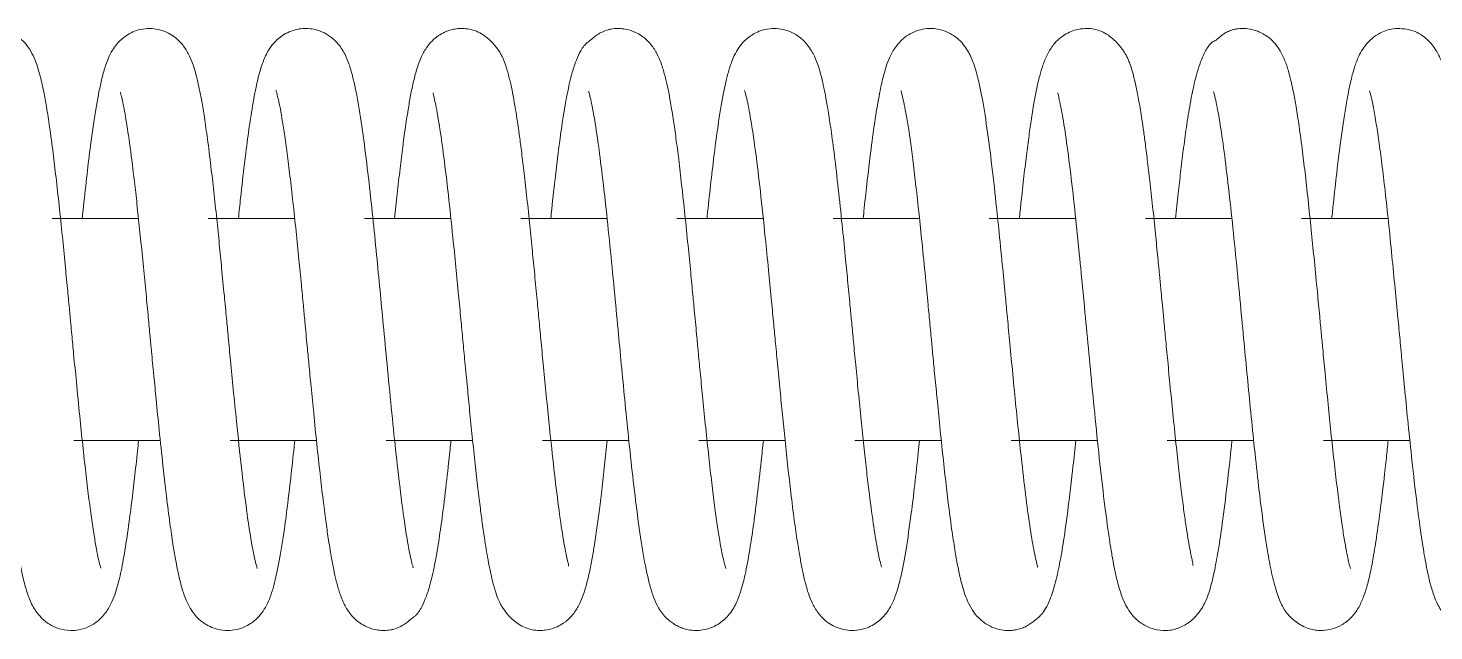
# Model space of a CAD drawing. Header units: inches. Extents: x 0.8 to 28.5, y 2.9 to 20.2.
# Drawn here: x 9.155 to 9.785, y 17.741 to 18.011 of the extents above; entities that cross this region are included whole.
import ezdxf

# ---------------------------------------------------------------- set-up
doc = ezdxf.new("R2010")
doc.units = ezdxf.units.IN
doc.header["$MEASUREMENT"] = 0

msp = doc.modelspace()

# ---------------------------------------------------------------- linework, layer by layer
at = {"color": 7, "linetype": 'Continuous', "lineweight": 15}
for points, knots in [([(9.18788, 17.76882), (9.18787, 17.76886), (9.18786, 17.76897), (9.18744, 17.7703), (9.18679, 17.77294), (9.18589, 17.77732), (9.18483, 17.78351), (9.18364, 17.7914), (9.1824, 17.80084), (9.18111, 17.81173), (9.17976, 17.82385), (9.17836, 17.8375), (9.17701, 17.85126), (9.17581, 17.8636), (9.17498, 17.87235), (9.17434, 17.87919), (9.17369, 17.88608), (9.17284, 17.89496), (9.17179, 17.9058), (9.17056, 17.91836), (9.1692, 17.93149), (9.16782, 17.94393), (9.16642, 17.95577), (9.165, 17.9664), (9.16359, 17.97547), (9.16217, 17.98341), (9.16049, 17.99091), (9.15827, 17.99761), (9.15549, 18.00248), (9.1527, 18.00584), (9.1485, 18.00889), (9.14421, 18.01047), (9.14103, 18.01091), (9.13857, 18.01089), (9.13664, 18.01067), (9.1346, 18.0102), (9.13254, 18.00943), (9.13102, 18.00861), (9.1298, 18.00781), (9.129, 18.00724), (9.1283, 18.00671), (9.12742, 18.006), (9.12599, 18.00477), (9.12475, 18.0036), (9.12285, 18.00098), (9.12075, 17.99656), (9.11854, 17.98961), (9.11652, 17.98012), (9.11455, 17.9683), (9.11267, 17.95418), (9.11096, 17.93941), (9.10993, 17.9296), (9.10952, 17.92564)], [0, 0, 0, 0, 0.009892, 0.025704, 0.045164, 0.068242, 0.093416, 0.119432, 0.146095, 0.173451, 0.201589, 0.229598, 0.261371, 0.285995, 0.303297, 0.313069, 0.326421, 0.343968, 0.365701, 0.39152, 0.421146, 0.449928, 0.47641, 0.508422, 0.536575, 0.560701, 0.593073, 0.629417, 0.648891, 0.66502, 0.677893, 0.688712, 0.697151, 0.700736, 0.704496, 0.708556, 0.712989, 0.717609, 0.719605, 0.721476, 0.723385, 0.725474, 0.730577, 0.745452, 0.765182, 0.789321, 0.826487, 0.861323, 0.893363, 0.93648, 0.974384, 1, 1, 1, 1]), ([(9.25788, 17.76883), (9.25791, 17.76879), (9.25803, 17.76863), (9.25752, 17.77005), (9.25679, 17.77304), (9.25586, 17.77762), (9.2546, 17.78496), (9.2529, 17.79663), (9.25084, 17.8139), (9.24891, 17.83195), (9.24729, 17.84837), (9.24605, 17.8611), (9.24504, 17.87173), (9.24413, 17.88145), (9.24314, 17.89184), (9.24207, 17.90294), (9.24093, 17.9145), (9.23977, 17.92605), (9.23851, 17.93781), (9.23713, 17.94991), (9.23573, 17.9611), (9.23435, 17.97075), (9.23313, 17.97814), (9.232, 17.98417), (9.23067, 17.98996), (9.22921, 17.99485), (9.22728, 17.99952), (9.22439, 18.00414), (9.21949, 18.00861), (9.21193, 18.01139), (9.2038, 18.01046), (9.19821, 18.00726), (9.19489, 18.00388), (9.19267, 18.00063), (9.19105, 17.99729), (9.18945, 17.99284), (9.18761, 17.98586), (9.18554, 17.97481), (9.18346, 17.96051), (9.18167, 17.94553), (9.18042, 17.93445), (9.1797, 17.92746), (9.17951, 17.92564)], [0, 0, 0, 0, 0.004643, 0.023824, 0.04693, 0.070028, 0.092226, 0.134295, 0.178012, 0.224671, 0.255249, 0.281181, 0.302178, 0.319158, 0.339459, 0.364585, 0.386534, 0.411149, 0.438571, 0.465584, 0.498001, 0.526541, 0.550986, 0.571898, 0.594933, 0.621449, 0.641378, 0.660997, 0.681115, 0.700671, 0.719774, 0.736372, 0.749673, 0.760987, 0.778749, 0.801614, 0.829541, 0.874662, 0.922044, 0.954766, 0.988227, 1, 1, 1, 1]), ([(9.32771, 17.76924), (9.32773, 17.76922), (9.32798, 17.76891), (9.32741, 17.77033), (9.32672, 17.77339), (9.32552, 17.77932), (9.32392, 17.78918), (9.32196, 17.8043), (9.31998, 17.82163), (9.31806, 17.8405), (9.31619, 17.85955), (9.31452, 17.87729), (9.31297, 17.89371), (9.31138, 17.90996), (9.30968, 17.92708), (9.30776, 17.94459), (9.3057, 17.96164), (9.30336, 17.97731), (9.30116, 17.98818), (9.29913, 17.99499), (9.29751, 17.99895), (9.29575, 18.00202), (9.29398, 18.00431), (9.29235, 18.00592), (9.29081, 18.00713), (9.28969, 18.00792), (9.28796, 18.00897), (9.28572, 18.00992), (9.28189, 18.01097), (9.27631, 18.01104), (9.26953, 18.0084), (9.2642, 18.00338), (9.26162, 17.99872), (9.2592, 17.9923), (9.25733, 17.98456), (9.25552, 17.97448), (9.25379, 17.96277), (9.25218, 17.94999), (9.25074, 17.93746), (9.24984, 17.92874), (9.24952, 17.92564)], [0, 0, 0, 0, 0.001666, 0.021823, 0.043872, 0.065923, 0.10926, 0.151188, 0.192612, 0.233777, 0.274042, 0.309445, 0.340126, 0.372573, 0.408733, 0.448935, 0.492299, 0.538793, 0.588491, 0.614128, 0.637484, 0.651795, 0.665301, 0.676437, 0.679464, 0.681966, 0.686183, 0.691011, 0.696957, 0.712323, 0.730241, 0.747964, 0.774922, 0.801705, 0.837959, 0.878795, 0.909689, 0.943284, 0.97979, 1, 1, 1, 1]), ([(9.39744, 17.76979), (9.39747, 17.76977), (9.3976, 17.76971), (9.39736, 17.7707), (9.39672, 17.77337), (9.39568, 17.77864), (9.39439, 17.78626), (9.39271, 17.7981), (9.39069, 17.81522), (9.38888, 17.83222), (9.38737, 17.84751), (9.38617, 17.85985), (9.38512, 17.87088), (9.38419, 17.88086), (9.38321, 17.8911), (9.38219, 17.90164), (9.38109, 17.91288), (9.37994, 17.92446), (9.37869, 17.93619), (9.37747, 17.94694), (9.37639, 17.95593), (9.37543, 17.96317), (9.37457, 17.96918), (9.37375, 17.97442), (9.37286, 17.97963), (9.37182, 17.98496), (9.37061, 17.99012), (9.36933, 17.99436), (9.36825, 17.99722), (9.3673, 17.9991), (9.36674, 18.0001), (9.3657, 18.00167), (9.36441, 18.00335), (9.36265, 18.00529), (9.36038, 18.00729), (9.35783, 18.00897), (9.3549, 18.0102), (9.35184, 18.01084), (9.34883, 18.01095), (9.34536, 18.0105), (9.34219, 18.00944), (9.33964, 18.00801), (9.33796, 18.00677), (9.33626, 18.00532), (9.33408, 18.00283), (9.33167, 17.99874), (9.32963, 17.99343), (9.32797, 17.98726), (9.32669, 17.98105), (9.3255, 17.97416), (9.32432, 17.96643), (9.32312, 17.95759), (9.32194, 17.94783), (9.32072, 17.93714), (9.3199, 17.92932), (9.31951, 17.92564)], [0, 0, 0, 0, 0.004608, 0.021015, 0.048792, 0.070696, 0.092145, 0.13544, 0.178802, 0.221568, 0.24963, 0.275448, 0.297248, 0.316309, 0.335474, 0.359007, 0.380518, 0.405307, 0.433133, 0.459178, 0.482116, 0.502121, 0.519132, 0.535905, 0.552148, 0.571775, 0.594786, 0.617598, 0.631928, 0.634552, 0.636632, 0.640352, 0.645823, 0.653558, 0.663753, 0.676494, 0.688806, 0.698854, 0.70669, 0.712834, 0.723035, 0.73078, 0.73419, 0.739098, 0.754175, 0.77611, 0.80293, 0.826265, 0.850914, 0.873453, 0.900254, 0.923078, 0.948131, 0.975611, 1, 1, 1, 1]), ([(9.46794, 17.7687), (9.46794, 17.76872), (9.46794, 17.76876), (9.46759, 17.76982), (9.46702, 17.77198), (9.46621, 17.77569), (9.46524, 17.78106), (9.46412, 17.78814), (9.46291, 17.7968), (9.46166, 17.80704), (9.46031, 17.81877), (9.45897, 17.83141), (9.45773, 17.84386), (9.45664, 17.85502), (9.45574, 17.86436), (9.45504, 17.87174), (9.45447, 17.87787), (9.45387, 17.88419), (9.45311, 17.89212), (9.45214, 17.90222), (9.45095, 17.91433), (9.44962, 17.92756), (9.44821, 17.94049), (9.44688, 17.95193), (9.44567, 17.96149), (9.44445, 17.97004), (9.44327, 17.97735), (9.44213, 17.98352), (9.44093, 17.98886), (9.43944, 17.99417), (9.43745, 17.9992), (9.43505, 18.00307), (9.43272, 18.00565), (9.43028, 18.00764), (9.42722, 18.00941), (9.42401, 18.01047), (9.42095, 18.01091), (9.41854, 18.0109), (9.41658, 18.01064), (9.41462, 18.0102), (9.41249, 18.00938), (9.41079, 18.00837), (9.40946, 18.00742), (9.40868, 18.00681), (9.40801, 18.00626), (9.40722, 18.00562), (9.40632, 18.00493), (9.4056, 18.00446), (9.40428, 18.00303), (9.40273, 18.00065), (9.40092, 17.99678), (9.39883, 17.99049), (9.39688, 17.98201), (9.39507, 17.97154), (9.39334, 17.95945), (9.39169, 17.94572), (9.39035, 17.93388), (9.38965, 17.92703), (9.38951, 17.92564)], [0, 0, 0, 0, 0.007578, 0.021685, 0.039273, 0.060346, 0.083901, 0.108634, 0.1344, 0.161083, 0.188896, 0.217599, 0.243924, 0.266404, 0.284907, 0.299367, 0.309804, 0.320907, 0.336468, 0.356492, 0.380916, 0.409752, 0.439608, 0.466927, 0.491778, 0.514257, 0.540324, 0.561883, 0.582109, 0.604151, 0.628315, 0.649708, 0.661089, 0.668551, 0.676128, 0.686078, 0.692036, 0.697899, 0.700718, 0.703561, 0.709636, 0.715303, 0.717418, 0.719245, 0.721023, 0.722993, 0.728119, 0.739347, 0.753642, 0.770719, 0.794353, 0.820255, 0.856443, 0.889074, 0.918517, 0.956787, 0.991257, 1, 1, 1, 1]), ([(9.53761, 17.76942), (9.53765, 17.7694), (9.53777, 17.76932), (9.53703, 17.77174), (9.53588, 17.77733), (9.53398, 17.78875), (9.53235, 17.80121), (9.53093, 17.81329), (9.52978, 17.82376), (9.52858, 17.83536), (9.52737, 17.84753), (9.52622, 17.85933), (9.52522, 17.86977), (9.52442, 17.87841), (9.52377, 17.88523), (9.52321, 17.89111), (9.52252, 17.89829), (9.52153, 17.90841), (9.52019, 17.92208), (9.51857, 17.93736), (9.51691, 17.95186), (9.51537, 17.96378), (9.51404, 17.97273), (9.51289, 17.97949), (9.51175, 17.98534), (9.51051, 17.99051), (9.50914, 17.99499), (9.50725, 17.99965), (9.50389, 18.00481), (9.49831, 18.0094), (9.48982, 18.01154), (9.48216, 18.00977), (9.4772, 18.00638), (9.474, 18.00276), (9.47198, 17.99934), (9.47035, 17.99552), (9.46847, 17.9895), (9.46643, 17.98004), (9.4644, 17.96721), (9.46263, 17.95376), (9.46113, 17.94077), (9.46007, 17.93122), (9.45954, 17.92598), (9.4595, 17.92564)], [0, 0, 0, 0, 0.009224, 0.029016, 0.068579, 0.108347, 0.151316, 0.174548, 0.198966, 0.22443, 0.250962, 0.275697, 0.296722, 0.313987, 0.327603, 0.337725, 0.349453, 0.37118, 0.399787, 0.435549, 0.472654, 0.504865, 0.532253, 0.554609, 0.575004, 0.599172, 0.619569, 0.640316, 0.66224, 0.684654, 0.704748, 0.723519, 0.739194, 0.751876, 0.767434, 0.787425, 0.812594, 0.856691, 0.902556, 0.934051, 0.966295, 0.997794, 1, 1, 1, 1]), ([(9.60773, 17.76924), (9.60772, 17.76933), (9.60771, 17.76954), (9.60697, 17.77219), (9.60592, 17.77718), (9.60442, 17.78592), (9.60252, 17.79969), (9.6008, 17.81441), (9.59921, 17.82904), (9.59782, 17.84293), (9.59643, 17.85714), (9.59516, 17.87046), (9.5941, 17.88178), (9.59302, 17.89308), (9.59176, 17.90613), (9.59015, 17.92247), (9.58823, 17.94053), (9.58613, 17.95842), (9.58383, 17.97448), (9.58166, 17.98612), (9.57962, 17.99365), (9.57753, 17.99923), (9.57414, 18.00446), (9.57001, 18.00796), (9.5654, 18.01022), (9.56061, 18.01108), (9.55603, 18.01067), (9.55064, 18.00897), (9.54601, 18.00542), (9.54251, 18.00049), (9.54049, 17.9959), (9.53874, 17.99046), (9.53708, 17.98329), (9.53514, 17.97217), (9.53324, 17.95879), (9.53154, 17.94448), (9.53028, 17.93314), (9.52967, 17.92719), (9.52951, 17.92564)], [0, 0, 0, 0, 0.015641, 0.036303, 0.057295, 0.098633, 0.13906, 0.180202, 0.20909, 0.238945, 0.269626, 0.296873, 0.319526, 0.337747, 0.365121, 0.399299, 0.440605, 0.486123, 0.532782, 0.580499, 0.612375, 0.640116, 0.664307, 0.679271, 0.690675, 0.704088, 0.712868, 0.722627, 0.74549, 0.767391, 0.787388, 0.806439, 0.843893, 0.881842, 0.92072, 0.961306, 0.989924, 1, 1, 1, 1]), ([(9.67726, 17.7701), (9.6773, 17.77012), (9.67741, 17.77015), (9.6772, 17.77121), (9.67667, 17.77363), (9.67587, 17.77763), (9.67505, 17.78233), (9.6742, 17.78767), (9.67324, 17.79443), (9.67217, 17.80278), (9.67098, 17.81287), (9.66966, 17.82478), (9.66833, 17.83783), (9.66705, 17.85084), (9.66591, 17.86262), (9.66495, 17.87268), (9.66418, 17.88089), (9.66356, 17.88739), (9.66299, 17.89335), (9.66234, 17.90012), (9.66149, 17.90883), (9.66044, 17.91949), (9.65924, 17.9311), (9.65801, 17.94224), (9.65689, 17.95181), (9.65592, 17.95957), (9.65504, 17.96592), (9.65409, 17.97233), (9.65283, 17.97998), (9.65145, 17.98675), (9.65016, 17.99167), (9.64919, 17.9947), (9.64842, 17.99671), (9.64779, 17.99809), (9.64746, 17.99874), (9.64719, 17.99924), (9.64694, 17.99967), (9.64658, 18.00022), (9.64607, 18.00096), (9.6452, 18.00217), (9.64384, 18.00387), (9.64182, 18.00598), (9.63927, 18.00805), (9.63651, 18.00961), (9.63331, 18.01061), (9.62996, 18.01101), (9.62605, 18.01067), (9.62262, 18.0096), (9.61973, 18.00811), (9.61669, 18.00581), (9.6144, 18.00325), (9.61196, 17.99934), (9.61006, 17.99465), (9.60847, 17.98932), (9.60719, 17.98361), (9.606, 17.97714), (9.60484, 17.96995), (9.60366, 17.96167), (9.60249, 17.9525), (9.60121, 17.94152), (9.6002, 17.93246), (9.59963, 17.92676), (9.59951, 17.92564)], [0, 0, 0, 0, 0.00834, 0.02341, 0.049171, 0.068802, 0.084991, 0.103383, 0.124116, 0.147105, 0.172494, 0.200324, 0.230112, 0.257717, 0.28169, 0.301886, 0.318311, 0.331058, 0.341011, 0.354368, 0.372257, 0.394617, 0.421525, 0.448207, 0.471801, 0.492378, 0.510009, 0.526182, 0.551224, 0.58491, 0.603498, 0.617708, 0.627513, 0.630403, 0.632591, 0.633467, 0.634235, 0.635675, 0.637388, 0.639633, 0.646109, 0.655551, 0.66819, 0.682713, 0.694768, 0.704073, 0.713791, 0.721624, 0.729891, 0.737235, 0.752042, 0.774676, 0.796741, 0.816679, 0.841694, 0.863752, 0.889798, 0.9121, 0.936647, 0.963508, 0.992785, 1, 1, 1, 1]), ([(9.74796, 17.76866), (9.74796, 17.76868), (9.74795, 17.76872), (9.74762, 17.76973), (9.74707, 17.77179), (9.74629, 17.77531), (9.74536, 17.7804), (9.74427, 17.78714), (9.74309, 17.79548), (9.74185, 17.80542), (9.74052, 17.81691), (9.73918, 17.82934), (9.73786, 17.84261), (9.73663, 17.85516), (9.73559, 17.86591), (9.7348, 17.87434), (9.734, 17.8828), (9.73297, 17.89364), (9.73175, 17.90616), (9.73043, 17.91958), (9.72909, 17.9325), (9.72773, 17.94474), (9.72634, 17.95638), (9.72495, 17.96676), (9.72358, 17.97556), (9.72246, 17.9818), (9.72144, 17.98668), (9.72028, 17.99134), (9.71869, 17.99622), (9.71669, 18.00058), (9.71432, 18.00394), (9.71222, 18.00613), (9.70937, 18.00824), (9.70606, 18.0099), (9.7026, 18.01078), (9.69961, 18.01094), (9.69759, 18.01079), (9.69611, 18.01054), (9.69439, 18.01009), (9.69262, 18.00936), (9.69125, 18.00854), (9.69009, 18.0077), (9.6894, 18.00714), (9.68892, 18.00674), (9.68861, 18.00648), (9.68832, 18.00624), (9.68797, 18.00594), (9.68759, 18.00565), (9.6869, 18.0052), (9.68662, 18.00532), (9.68533, 18.00434), (9.68346, 18.00193), (9.68076, 17.99649), (9.67823, 17.98823), (9.6761, 17.97778), (9.67441, 17.9671), (9.673, 17.95668), (9.67181, 17.94673), (9.67066, 17.93666), (9.66991, 17.92942), (9.66951, 17.92564)], [0, 0, 0, 0, 0.00742, 0.021113, 0.038072, 0.058305, 0.080852, 0.104714, 0.129782, 0.155921, 0.183335, 0.211785, 0.237642, 0.265956, 0.287021, 0.300787, 0.31519, 0.336297, 0.364106, 0.389262, 0.41807, 0.446328, 0.472218, 0.503351, 0.530488, 0.553479, 0.569312, 0.587528, 0.608554, 0.630497, 0.647467, 0.658965, 0.665928, 0.674156, 0.68487, 0.690812, 0.693637, 0.696494, 0.699521, 0.704612, 0.709905, 0.712595, 0.714658, 0.715505, 0.716269, 0.716995, 0.717729, 0.719399, 0.72154, 0.731501, 0.745246, 0.768463, 0.797037, 0.836595, 0.871562, 0.902644, 0.929972, 0.953699, 0.975836, 1, 1, 1, 1]), ([(9.81787, 17.76886), (9.81788, 17.76889), (9.81788, 17.76898), (9.81735, 17.7707), (9.8166, 17.77386), (9.8157, 17.77844), (9.81471, 17.78434), (9.81363, 17.79154), (9.81251, 17.80001), (9.81122, 17.81077), (9.80979, 17.82354), (9.80836, 17.83749), (9.80711, 17.85023), (9.80604, 17.86128), (9.80511, 17.871), (9.8042, 17.88073), (9.80314, 17.89185), (9.80188, 17.90486), (9.8003, 17.921), (9.79845, 17.93848), (9.79648, 17.95545), (9.79458, 17.96939), (9.79273, 17.98069), (9.79079, 17.98965), (9.78897, 17.99584), (9.78597, 18.0019), (9.78208, 18.00663), (9.77577, 18.0105), (9.76734, 18.01127), (9.76092, 18.00904), (9.75657, 18.00578), (9.75373, 18.00235), (9.75149, 17.99841), (9.74973, 17.9938), (9.74804, 17.98764), (9.7461, 17.97804), (9.74398, 17.96452), (9.74198, 17.9483), (9.74048, 17.93505), (9.73975, 17.92796), (9.73951, 17.92564)], [0, 0, 0, 0, 0.010959, 0.029095, 0.050179, 0.072246, 0.095127, 0.118805, 0.143139, 0.16814, 0.202113, 0.232668, 0.259189, 0.281653, 0.299925, 0.317713, 0.339939, 0.366625, 0.396769, 0.440777, 0.482142, 0.521177, 0.558328, 0.593852, 0.629428, 0.649123, 0.671478, 0.69318, 0.711517, 0.727266, 0.741461, 0.7556, 0.771072, 0.796453, 0.827362, 0.859106, 0.906551, 0.953768, 0.984869, 1, 1, 1, 1]), ([(9.12658, 17.98253), (9.12658, 17.98244), (9.12659, 17.98223), (9.12733, 17.97959), (9.12838, 17.9746), (9.12989, 17.96586), (9.13178, 17.95209), (9.13351, 17.93736), (9.13509, 17.92274), (9.13648, 17.90884), (9.13787, 17.89463), (9.13914, 17.88132), (9.1402, 17.86999), (9.14128, 17.8587), (9.14255, 17.84564), (9.14415, 17.8293), (9.14608, 17.81125), (9.14818, 17.79335), (9.15048, 17.7773), (9.15265, 17.76566), (9.15468, 17.75812), (9.15677, 17.75254), (9.16016, 17.74732), (9.1643, 17.74382), (9.1689, 17.74156), (9.17369, 17.7407), (9.17827, 17.7411), (9.18366, 17.74281), (9.1883, 17.74636), (9.19179, 17.75128), (9.19381, 17.75588), (9.19557, 17.76132), (9.19723, 17.76848), (9.19916, 17.77961), (9.20106, 17.79298), (9.20276, 17.8073), (9.20403, 17.81863), (9.20463, 17.82459), (9.20479, 17.82614)], [0, 0, 0, 0, 0.015641, 0.036302, 0.057295, 0.098633, 0.13906, 0.180203, 0.209091, 0.238946, 0.269627, 0.296874, 0.319527, 0.337748, 0.365122, 0.3993, 0.440606, 0.486124, 0.532781, 0.580498, 0.612376, 0.640117, 0.664307, 0.679271, 0.690675, 0.704087, 0.712868, 0.722627, 0.745492, 0.767392, 0.787389, 0.80644, 0.843893, 0.881844, 0.920721, 0.961306, 0.989924, 1, 1, 1, 1]), ([(9.19669, 17.98236), (9.19665, 17.98238), (9.19653, 17.98246), (9.19727, 17.98003), (9.19842, 17.97444), (9.20032, 17.96303), (9.20195, 17.95057), (9.20337, 17.93848), (9.20453, 17.92801), (9.20573, 17.91642), (9.20693, 17.90425), (9.20808, 17.89245), (9.20908, 17.882), (9.20989, 17.87336), (9.21053, 17.86654), (9.21109, 17.86066), (9.21179, 17.85348), (9.21277, 17.84336), (9.21412, 17.82969), (9.21573, 17.81441), (9.2174, 17.79992), (9.21893, 17.78799), (9.22027, 17.77905), (9.22141, 17.77228), (9.22255, 17.76644), (9.22379, 17.76127), (9.22516, 17.75679), (9.22705, 17.75212), (9.23041, 17.74696), (9.23599, 17.74237), (9.24449, 17.74023), (9.25215, 17.74201), (9.25711, 17.74539), (9.26031, 17.74902), (9.26233, 17.75244), (9.26396, 17.75626), (9.26584, 17.76227), (9.26787, 17.77173), (9.26991, 17.78456), (9.27167, 17.79801), (9.27318, 17.81101), (9.27423, 17.82055), (9.27476, 17.82579), (9.2748, 17.82614)], [0, 0, 0, 0, 0.009224, 0.029016, 0.068579, 0.108347, 0.151316, 0.174548, 0.198966, 0.22443, 0.250962, 0.275697, 0.29672, 0.313985, 0.327601, 0.337725, 0.349451, 0.371181, 0.399787, 0.435549, 0.472652, 0.504865, 0.532253, 0.554609, 0.575003, 0.599172, 0.619569, 0.640316, 0.66224, 0.684654, 0.704749, 0.723519, 0.739194, 0.751876, 0.767435, 0.787425, 0.812595, 0.856693, 0.902556, 0.934051, 0.966295, 0.997796, 1, 1, 1, 1]), ([(9.26637, 17.98307), (9.26637, 17.98306), (9.26637, 17.98301), (9.26672, 17.98196), (9.26728, 17.9798), (9.2681, 17.97609), (9.26906, 17.97072), (9.27018, 17.96364), (9.27139, 17.95497), (9.27265, 17.94474), (9.27399, 17.933), (9.27533, 17.92037), (9.27657, 17.90792), (9.27766, 17.89676), (9.27856, 17.88741), (9.27926, 17.88004), (9.27984, 17.8739), (9.28043, 17.86758), (9.28119, 17.85965), (9.28217, 17.84955), (9.28335, 17.83745), (9.28468, 17.82421), (9.28609, 17.81129), (9.28742, 17.79984), (9.28863, 17.79028), (9.28985, 17.78174), (9.29103, 17.77443), (9.29218, 17.76826), (9.29337, 17.76291), (9.29486, 17.7576), (9.29685, 17.75258), (9.29925, 17.7487), (9.30159, 17.74613), (9.30403, 17.74414), (9.30708, 17.74237), (9.3103, 17.74131), (9.31336, 17.74087), (9.31576, 17.74087), (9.31773, 17.74114), (9.31968, 17.74157), (9.32182, 17.74239), (9.32351, 17.7434), (9.32484, 17.74436), (9.32562, 17.74497), (9.32629, 17.74551), (9.32708, 17.74616), (9.32798, 17.74685), (9.3287, 17.74732), (9.33002, 17.74875), (9.33157, 17.75113), (9.33338, 17.755), (9.33547, 17.76128), (9.33743, 17.76977), (9.33923, 17.78024), (9.34097, 17.79232), (9.34262, 17.80605), (9.34395, 17.81789), (9.34465, 17.82475), (9.34479, 17.82614)], [0, 0, 0, 0, 0.007578, 0.021685, 0.039273, 0.060347, 0.083901, 0.108635, 0.134401, 0.161082, 0.188896, 0.2176, 0.243924, 0.266405, 0.284907, 0.299368, 0.309805, 0.320908, 0.336468, 0.356493, 0.380916, 0.409753, 0.439609, 0.466928, 0.491779, 0.514257, 0.540324, 0.561882, 0.58211, 0.604151, 0.628315, 0.649708, 0.661089, 0.668552, 0.676128, 0.686079, 0.692036, 0.6979, 0.700719, 0.703562, 0.709637, 0.715304, 0.717419, 0.719246, 0.721023, 0.722993, 0.728119, 0.739348, 0.753642, 0.77072, 0.794354, 0.820255, 0.856443, 0.889074, 0.918517, 0.956787, 0.991257, 1, 1, 1, 1]), ([(9.33686, 17.98199), (9.33683, 17.982), (9.3367, 17.98207), (9.33695, 17.98108), (9.33759, 17.9784), (9.33862, 17.97314), (9.33991, 17.96552), (9.34159, 17.95367), (9.34361, 17.93655), (9.34542, 17.91955), (9.34693, 17.90426), (9.34813, 17.89193), (9.34918, 17.88089), (9.35012, 17.87092), (9.35109, 17.86068), (9.35211, 17.85014), (9.35321, 17.8389), (9.35437, 17.82731), (9.35562, 17.81558), (9.35684, 17.80483), (9.35792, 17.79585), (9.35887, 17.78861), (9.35974, 17.78259), (9.36055, 17.77735), (9.36144, 17.77215), (9.36248, 17.76681), (9.36369, 17.76166), (9.36497, 17.75742), (9.36606, 17.75456), (9.367, 17.75267), (9.36756, 17.75167), (9.3686, 17.75011), (9.36989, 17.74843), (9.37165, 17.74648), (9.37392, 17.74448), (9.37648, 17.7428), (9.3794, 17.74158), (9.38247, 17.74093), (9.38547, 17.74083), (9.38894, 17.74128), (9.39211, 17.74233), (9.39466, 17.74377), (9.39634, 17.745), (9.39804, 17.74645), (9.40023, 17.74894), (9.40263, 17.75304), (9.40467, 17.75834), (9.40633, 17.76451), (9.40761, 17.77073), (9.4088, 17.77762), (9.40998, 17.78534), (9.41118, 17.79419), (9.41236, 17.80394), (9.41359, 17.81463), (9.41441, 17.82246), (9.41479, 17.82614)], [0, 0, 0, 0, 0.004608, 0.021015, 0.048792, 0.070696, 0.092145, 0.135441, 0.1788, 0.221569, 0.24963, 0.275447, 0.297249, 0.31631, 0.335473, 0.359007, 0.380518, 0.405308, 0.433133, 0.459179, 0.482117, 0.502122, 0.519131, 0.535905, 0.552148, 0.571775, 0.594786, 0.617599, 0.631929, 0.634553, 0.636633, 0.640353, 0.645824, 0.653557, 0.663754, 0.676494, 0.688807, 0.698855, 0.706691, 0.712834, 0.723035, 0.73078, 0.73419, 0.739098, 0.754175, 0.77611, 0.802931, 0.826266, 0.850914, 0.873453, 0.900254, 0.923078, 0.948131, 0.975612, 1, 1, 1, 1]), ([(9.40659, 17.98254), (9.40658, 17.98256), (9.40633, 17.98287), (9.4069, 17.98145), (9.40759, 17.97839), (9.40878, 17.97245), (9.41038, 17.9626), (9.41234, 17.94748), (9.41432, 17.93015), (9.41625, 17.91127), (9.41811, 17.89223), (9.41978, 17.87449), (9.42134, 17.85807), (9.42292, 17.84182), (9.42462, 17.8247), (9.42654, 17.80719), (9.4286, 17.79014), (9.43094, 17.77446), (9.43314, 17.76359), (9.43517, 17.75678), (9.4368, 17.75282), (9.43855, 17.74976), (9.44032, 17.74747), (9.44196, 17.74585), (9.4435, 17.74464), (9.44461, 17.74385), (9.44634, 17.74281), (9.44859, 17.74185), (9.45241, 17.74081), (9.45799, 17.74073), (9.46477, 17.74337), (9.4701, 17.7484), (9.47269, 17.75305), (9.4751, 17.75948), (9.47697, 17.76721), (9.47878, 17.7773), (9.48051, 17.78901), (9.48212, 17.80179), (9.48356, 17.81432), (9.48446, 17.82303), (9.48478, 17.82614)], [0, 0, 0, 0, 0.001666, 0.021824, 0.043873, 0.065924, 0.109261, 0.151188, 0.192611, 0.233777, 0.274041, 0.309444, 0.340125, 0.372574, 0.408734, 0.448936, 0.4923, 0.538794, 0.588492, 0.614129, 0.637485, 0.651796, 0.665303, 0.676439, 0.679464, 0.681967, 0.686185, 0.691013, 0.696958, 0.712324, 0.730242, 0.747964, 0.774922, 0.801706, 0.837959, 0.878797, 0.909689, 0.943285, 0.97979, 1, 1, 1, 1]), ([(9.47642, 17.98295), (9.4764, 17.98298), (9.47628, 17.98315), (9.47679, 17.98173), (9.47751, 17.97874), (9.47844, 17.97416), (9.47971, 17.96682), (9.48141, 17.95514), (9.48347, 17.93787), (9.48539, 17.91983), (9.48701, 17.9034), (9.48825, 17.89068), (9.48926, 17.88005), (9.49017, 17.87032), (9.49116, 17.85993), (9.49224, 17.84883), (9.49337, 17.83728), (9.49453, 17.82572), (9.49579, 17.81396), (9.49718, 17.80187), (9.49857, 17.79067), (9.49996, 17.78102), (9.50117, 17.77364), (9.50231, 17.76761), (9.50364, 17.76182), (9.50509, 17.75693), (9.50702, 17.75226), (9.50991, 17.74764), (9.51481, 17.74317), (9.52237, 17.74039), (9.53051, 17.74131), (9.53609, 17.74451), (9.53942, 17.7479), (9.54163, 17.75115), (9.54326, 17.75448), (9.54486, 17.75894), (9.54669, 17.76592), (9.54877, 17.77697), (9.55084, 17.79127), (9.55264, 17.80625), (9.55389, 17.81733), (9.5546, 17.82432), (9.55479, 17.82614)], [0, 0, 0, 0, 0.004643, 0.023824, 0.04693, 0.070029, 0.092225, 0.134295, 0.178012, 0.22467, 0.25525, 0.281182, 0.302179, 0.319159, 0.339458, 0.364586, 0.386533, 0.41115, 0.438572, 0.465585, 0.498001, 0.52654, 0.550986, 0.571899, 0.594934, 0.62145, 0.641378, 0.660996, 0.681116, 0.700671, 0.719774, 0.736372, 0.749674, 0.760988, 0.77875, 0.801615, 0.829541, 0.874664, 0.922044, 0.954766, 0.988227, 1, 1, 1, 1]), ([(9.54643, 17.98295), (9.54643, 17.98291), (9.54645, 17.98281), (9.54687, 17.98147), (9.54752, 17.97884), (9.54841, 17.97445), (9.54947, 17.96827), (9.55066, 17.96037), (9.5519, 17.95094), (9.55319, 17.94005), (9.55454, 17.92793), (9.55594, 17.91427), (9.5573, 17.90051), (9.55849, 17.88817), (9.55932, 17.87943), (9.55996, 17.87258), (9.56061, 17.86569), (9.56146, 17.85682), (9.56252, 17.84597), (9.56375, 17.83342), (9.5651, 17.82028), (9.56648, 17.80785), (9.56788, 17.79601), (9.5693, 17.78538), (9.57071, 17.7763), (9.57214, 17.76836), (9.57382, 17.76087), (9.57604, 17.75417), (9.57881, 17.7493), (9.5816, 17.74594), (9.58581, 17.74289), (9.59009, 17.74131), (9.59327, 17.74087), (9.59573, 17.74089), (9.59767, 17.7411), (9.59971, 17.74157), (9.60176, 17.74234), (9.60328, 17.74317), (9.60451, 17.74397), (9.6053, 17.74453), (9.606, 17.74507), (9.60689, 17.74578), (9.60832, 17.747), (9.60955, 17.74818), (9.61145, 17.75079), (9.61356, 17.75521), (9.61577, 17.76217), (9.61779, 17.77166), (9.61975, 17.78347), (9.62164, 17.7976), (9.62335, 17.81237), (9.62437, 17.82218), (9.62479, 17.82614)], [0, 0, 0, 0, 0.009892, 0.025704, 0.045163, 0.068243, 0.093416, 0.119433, 0.146096, 0.17345, 0.20159, 0.229599, 0.261371, 0.285994, 0.303298, 0.31307, 0.32642, 0.343969, 0.365702, 0.391519, 0.421147, 0.449928, 0.47641, 0.508423, 0.536576, 0.5607, 0.593072, 0.629417, 0.64889, 0.66502, 0.677893, 0.688712, 0.697151, 0.700736, 0.704496, 0.708556, 0.712989, 0.71761, 0.719605, 0.721476, 0.723385, 0.725474, 0.730577, 0.745453, 0.765182, 0.789321, 0.826487, 0.861323, 0.893363, 0.93648, 0.974386, 1, 1, 1, 1]), ([(9.6169, 17.98195), (9.61689, 17.98195), (9.61673, 17.98206), (9.61692, 17.98133), (9.61732, 17.9795), (9.61794, 17.97665), (9.61897, 17.97123), (9.6205, 17.96178), (9.62251, 17.94616), (9.62451, 17.9284), (9.62633, 17.91037), (9.62808, 17.8925), (9.6298, 17.87428), (9.63162, 17.85514), (9.63356, 17.8352), (9.63565, 17.81502), (9.63779, 17.79644), (9.6396, 17.78329), (9.641, 17.77467), (9.64202, 17.76904), (9.64329, 17.76316), (9.64491, 17.75742), (9.64691, 17.75263), (9.64884, 17.74934), (9.65068, 17.74709), (9.65223, 17.74559), (9.65405, 17.74416), (9.65665, 17.74261), (9.66028, 17.7412), (9.66603, 17.74061), (9.67143, 17.74191), (9.67567, 17.7444), (9.67923, 17.74777), (9.68217, 17.75209), (9.68359, 17.75542), (9.68523, 17.76011), (9.68682, 17.76662), (9.68856, 17.77601), (9.69042, 17.78816), (9.69234, 17.80355), (9.69387, 17.81706), (9.69467, 17.82496), (9.69479, 17.82614)], [0, 0, 0, 0, 0.001073, 0.01908, 0.040234, 0.057244, 0.070666, 0.111996, 0.15675, 0.199956, 0.238282, 0.273712, 0.31006, 0.347895, 0.38884, 0.433206, 0.480223, 0.524634, 0.545458, 0.565289, 0.587182, 0.615429, 0.636391, 0.653531, 0.66643, 0.673224, 0.679189, 0.68496, 0.694719, 0.70726, 0.724364, 0.743788, 0.758356, 0.769005, 0.783198, 0.803272, 0.837608, 0.871375, 0.90372, 0.949355, 0.992441, 1, 1, 1, 1]), ([(9.68666, 17.98243), (9.68662, 17.98247), (9.68643, 17.98268), (9.68695, 17.98117), (9.68769, 17.97797), (9.68889, 17.97183), (9.69052, 17.96168), (9.69249, 17.94626), (9.69448, 17.92872), (9.6964, 17.90969), (9.69828, 17.89049), (9.69995, 17.87262), (9.70151, 17.85626), (9.70306, 17.84034), (9.70471, 17.82387), (9.70656, 17.80706), (9.70857, 17.79039), (9.71066, 17.77633), (9.71283, 17.76504), (9.71502, 17.75704), (9.71739, 17.75143), (9.71977, 17.74808), (9.72197, 17.74594), (9.72451, 17.74396), (9.72745, 17.74229), (9.73011, 17.7414), (9.7329, 17.7409), (9.73614, 17.74084), (9.73989, 17.74146), (9.74448, 17.74342), (9.74905, 17.74723), (9.75156, 17.75097), (9.75371, 17.75554), (9.7554, 17.76079), (9.75685, 17.76683), (9.75838, 17.77495), (9.76008, 17.78583), (9.76196, 17.80032), (9.76355, 17.81417), (9.76452, 17.82353), (9.76478, 17.82614)], [0, 0, 0, 0, 0.004674, 0.024572, 0.046701, 0.069, 0.112662, 0.15461, 0.195878, 0.236861, 0.277133, 0.312671, 0.343372, 0.375004, 0.409777, 0.447994, 0.48978, 0.536102, 0.571388, 0.609154, 0.642146, 0.667468, 0.678557, 0.685791, 0.691879, 0.697567, 0.702607, 0.708696, 0.718682, 0.73028, 0.744447, 0.766011, 0.788472, 0.809625, 0.836913, 0.866325, 0.900599, 0.939521, 0.983179, 1, 1, 1, 1]), ([(9.75644, 17.9829), (9.75642, 17.98293), (9.75632, 17.98304), (9.75698, 17.9811), (9.75797, 17.97668), (9.75927, 17.96945), (9.76063, 17.96059), (9.762, 17.95016), (9.76343, 17.93801), (9.76495, 17.92412), (9.76643, 17.90932), (9.76785, 17.89483), (9.76906, 17.8822), (9.7701, 17.8711), (9.77115, 17.8601), (9.77237, 17.84745), (9.77382, 17.83261), (9.77559, 17.81566), (9.7775, 17.79896), (9.7794, 17.78454), (9.78115, 17.77362), (9.78265, 17.76585), (9.7843, 17.75939), (9.7861, 17.75422), (9.78863, 17.74933), (9.79295, 17.74461), (9.79921, 17.74112), (9.80774, 17.74049), (9.8147, 17.74339), (9.81897, 17.74729), (9.8214, 17.75075), (9.82298, 17.75386), (9.82473, 17.75842), (9.82648, 17.76493), (9.82832, 17.77452), (9.83006, 17.78568), (9.83183, 17.79927), (9.83342, 17.81299), (9.83443, 17.8227), (9.83479, 17.82614)], [0, 0, 0, 0, 0.006831, 0.027226, 0.059376, 0.090058, 0.11839, 0.147465, 0.177902, 0.209794, 0.242783, 0.272802, 0.298858, 0.31889, 0.339272, 0.364907, 0.395661, 0.431748, 0.475979, 0.515608, 0.550587, 0.581756, 0.606574, 0.633016, 0.657104, 0.674861, 0.69316, 0.71269, 0.732103, 0.747856, 0.761186, 0.77593, 0.79414, 0.830488, 0.866422, 0.900154, 0.936456, 0.97753, 1, 1, 1, 1])]:
    msp.add_open_spline(points, degree=3, knots=knots, dxfattribs=at)
for points in [[(9.20101, 17.92564), (9.16604, 17.92564)], [(9.20476, 17.92564), (9.16979, 17.92564)], [(9.27101, 17.92564), (9.23604, 17.92564)], [(9.27476, 17.92564), (9.2398, 17.92564)], [(9.34099, 17.92564), (9.30603, 17.92564)], [(9.34474, 17.92564), (9.3098, 17.92564)], [(9.41101, 17.92564), (9.37604, 17.92564)], [(9.41475, 17.92564), (9.3798, 17.92564)], [(9.48101, 17.92564), (9.44604, 17.92564)], [(9.48474, 17.92564), (9.4498, 17.92564)], [(9.551, 17.92564), (9.51604, 17.92564)], [(9.55476, 17.92564), (9.51979, 17.92564)], [(9.621, 17.92564), (9.58605, 17.92564)], [(9.62476, 17.92564), (9.58979, 17.92564)], [(9.691, 17.92564), (9.65604, 17.92564)], [(9.69476, 17.92564), (9.65979, 17.92564)], [(9.76099, 17.92564), (9.72602, 17.92564)], [(9.76476, 17.92564), (9.72979, 17.92564)], [(9.1758, 17.82614), (9.21077, 17.82614)], [(9.17954, 17.82614), (9.21452, 17.82614)], [(9.24579, 17.82614), (9.28076, 17.82614)], [(9.24957, 17.82614), (9.28451, 17.82614)], [(9.31579, 17.82614), (9.35077, 17.82614)], [(9.31955, 17.82614), (9.35451, 17.82614)], [(9.3858, 17.82614), (9.42076, 17.82614)], [(9.38956, 17.82614), (9.4245, 17.82614)], [(9.4558, 17.82614), (9.49077, 17.82614)], [(9.45955, 17.82614), (9.4945, 17.82614)], [(9.5258, 17.82614), (9.56076, 17.82614)], [(9.52954, 17.82614), (9.56451, 17.82614)], [(9.5958, 17.82614), (9.63076, 17.82614)], [(9.59954, 17.82614), (9.63453, 17.82614)], [(9.6658, 17.82614), (9.70076, 17.82614)], [(9.66954, 17.82614), (9.70451, 17.82614)], [(9.73579, 17.82614), (9.77078, 17.82614)], [(9.73955, 17.82614), (9.77452, 17.82614)]]:
    msp.add_open_spline(points, degree=1, dxfattribs=at)

doc.saveas('drawing.dxf')
